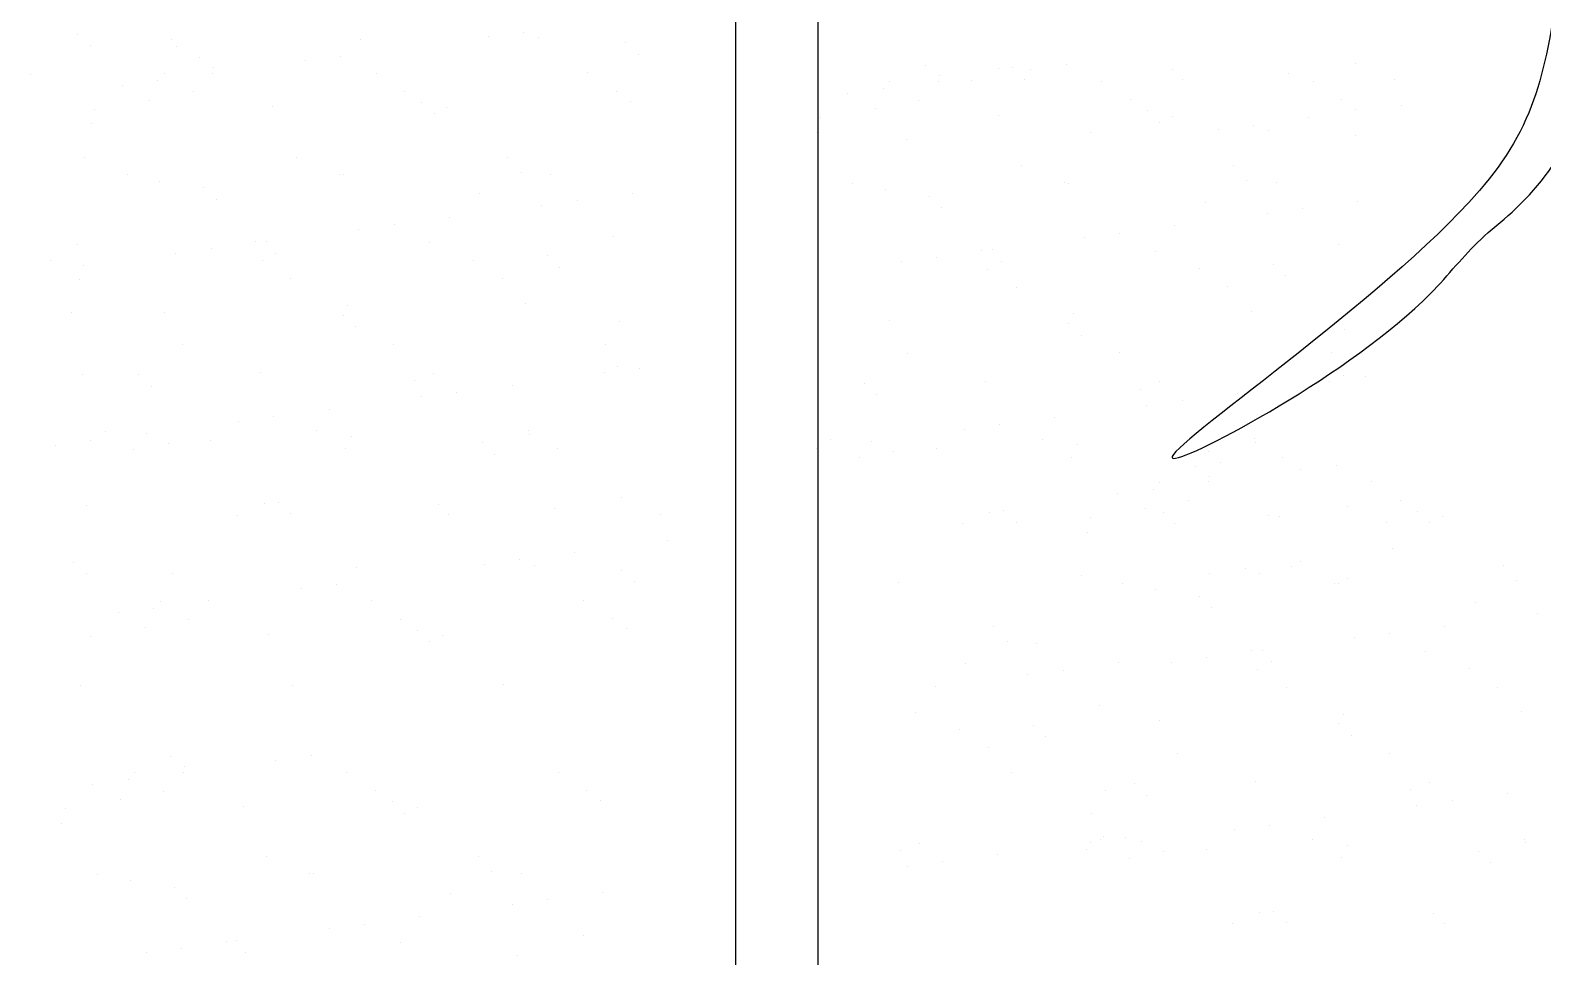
# Model space of a CAD drawing. Extents: x 109 to 4309, y -673 to 2245.
# Drawn here: x 2865.6 to 3310.6, y 599.9 to 872.6 of the extents above; entities that cross this region are included whole.
import ezdxf

# ---------------------------------------------------------------- set-up
doc = ezdxf.new("R2010")
doc.units = 0
doc.header["$MEASUREMENT"] = 0
doc.layers.add('STAIR', color=140, linetype='CONTINUOUS')
doc.layers.add('TREE', color=3, linetype='CONTINUOUS')

msp = doc.modelspace()

# ---------------------------------------------------------------- linework, layer by layer
at = {"layer": 'STAIR', "linetype": 'CONTINUOUS'}
for p, q in [((3073.16, 1146.65), (3073.16, 477.8)), ((3097.35, 1139.57), (3097.35, 470.73))]:
    msp.add_line(p, q, dxfattribs=at)
at = {"layer": 'TREE', "linetype": 'CONTINUOUS'}
for p, q in [((2879.64, 871.4), (2879.64, 871.4)), ((2883.32, 868.02), (2883.32, 868.02)), ((2907.11, 869.96), (2907.11, 869.96)), ((2908.73, 867.91), (2908.73, 867.91)), ((2962.75, 869.86), (2962.75, 869.86)), ((3000.37, 870.66), (3000.37, 870.66)), ((3010.78, 872.03), (3010.78, 872.03)), ((3015.1, 870.53), (3015.1, 870.53)), ((3040.88, 868.94), (3040.88, 868.94)), ((2915.54, 864.59), (2915.54, 864.59)), ((2946.54, 863.57), (2946.54, 863.57)), ((2956.95, 864.94), (2956.95, 864.94)), ((3044.56, 865.57), (3044.56, 865.57)), ((2865.6, 859.69), (2865.6, 859.69)), ((2905.07, 859.88), (2905.07, 859.88)), ((2919.37, 859.99), (2919.37, 859.99)), ((2919.62, 861.64), (2919.62, 861.64)), ((2967.35, 859.99), (2967.35, 859.99)), ((3029.63, 860.1), (3029.63, 860.1)), ((3129.05, 862.11), (3129.05, 862.11)), ((3133.12, 859.16), (3133.12, 859.16)), ((3150.46, 861.26), (3150.46, 861.26)), ((3154.51, 861.6), (3154.51, 861.6)), ((3160.04, 861.09), (3160.04, 861.09)), ((3170.45, 862.46), (3170.45, 862.46)), ((3201.62, 861.02), (3201.62, 861.02)), ((3235.72, 859.83), (3235.72, 859.83)), ((3255.64, 862.96), (3255.64, 862.96)), ((2892.7, 856.48), (2892.7, 856.48)), ((2903.11, 857.85), (2903.11, 857.85)), ((2913.5, 854.5), (2913.5, 854.5)), ((2975.78, 854.62), (2975.78, 854.62)), ((3038.07, 854.73), (3038.07, 854.73)), ((3116.61, 855.37), (3116.61, 855.37)), ((3118.57, 857.39), (3118.57, 857.39)), ((3132.87, 857.51), (3132.87, 857.51)), ((3142.46, 857.89), (3142.46, 857.89)), ((3158.2, 858.22), (3158.2, 858.22)), ((3180.85, 857.51), (3180.85, 857.51)), ((3204.75, 858), (3204.75, 858)), ((3243.14, 857.62), (3243.14, 857.62)), ((3267.03, 858.12), (3267.03, 858.12)), ((2900.72, 852.08), (2900.72, 852.08)), ((2936.96, 850.08), (2936.96, 850.08)), ((2980.75, 851.39), (2980.75, 851.39)), ((3042.14, 851.78), (3042.14, 851.78)), ((3106.2, 854), (3106.2, 854)), ((3127, 852.02), (3127, 852.02)), ((3189.29, 852.13), (3189.29, 852.13)), ((3251.57, 852.25), (3251.57, 852.25)), ((3268.96, 850.39), (3268.96, 850.39)), ((2884.61, 849.41), (2884.61, 849.41)), ((2984.44, 848.01), (2984.44, 848.01)), ((2988.13, 849.83), (2988.13, 849.83)), ((3098.11, 846.93), (3098.11, 846.93)), ((3114.23, 849.6), (3114.23, 849.6)), ((3150.47, 847.6), (3150.47, 847.6)), ((3194.26, 848.91), (3194.26, 848.91)), ((3201.63, 847.35), (3201.63, 847.35)), ((3241.79, 846.82), (3241.79, 846.82)), ((3255.65, 849.3), (3255.65, 849.3)), ((2883.62, 845.14), (2883.62, 845.14)), ((3097.13, 842.66), (3097.13, 842.66)), ((3177.5, 842.51), (3177.5, 842.51)), ((3197.94, 845.53), (3197.94, 845.53)), ((3215.12, 843.3), (3215.12, 843.3)), ((3225.53, 844.68), (3225.53, 844.68)), ((3229.85, 843.18), (3229.85, 843.18)), ((3255.63, 841.59), (3255.63, 841.59)), ((3123.48, 840.56), (3123.48, 840.56)), ((2881.58, 835.05), (2881.58, 835.05)), ((2943.86, 835.16), (2943.86, 835.16)), ((3006.15, 835.27), (3006.15, 835.27)), ((3157.37, 832.68), (3157.37, 832.68)), ((3219.65, 832.79), (3219.65, 832.79)), ((2894.17, 830.06), (2894.17, 830.06)), ((2903.72, 828.18), (2903.72, 828.18)), ((2956.46, 830.17), (2956.46, 830.17)), ((2957.73, 830.12), (2957.73, 830.12)), ((3010.09, 830.79), (3010.09, 830.79)), ((3018.74, 830.29), (3018.74, 830.29)), ((3223.59, 828.31), (3223.59, 828.31)), ((3232.24, 827.81), (3232.24, 827.81)), ((2916.66, 826.29), (2916.66, 826.29)), ((2997.87, 824.52), (2997.87, 824.52)), ((3042.76, 824.62), (3042.76, 824.62)), ((3107.68, 827.58), (3107.68, 827.58)), ((3117.22, 825.7), (3117.22, 825.7)), ((3130.17, 823.81), (3130.17, 823.81)), ((3169.96, 827.69), (3169.96, 827.69)), ((3171.24, 827.64), (3171.24, 827.64)), ((2920.35, 822.91), (2920.35, 822.91)), ((3016.09, 821.11), (3016.09, 821.11)), ((3026.5, 822.48), (3026.5, 822.48)), ((3133.85, 820.43), (3133.85, 820.43)), ((3211.38, 822.04), (3211.38, 822.04)), ((3240.01, 820), (3240.01, 820)), ((3256.27, 822.14), (3256.27, 822.14)), ((2972.67, 815.39), (2972.67, 815.39)), ((2988.93, 817.53), (2988.93, 817.53)), ((3202.43, 815.05), (3202.43, 815.05)), ((3229.6, 818.63), (3229.6, 818.63)), ((2931.95, 810.34), (2931.95, 810.34)), ((2935.09, 810.44), (2935.09, 810.44)), ((2962.26, 814.02), (2962.26, 814.02)), ((2983.11, 810.09), (2983.11, 810.09)), ((3037.13, 812.04), (3037.13, 812.04)), ((3175.76, 811.54), (3175.76, 811.54)), ((3186.17, 812.91), (3186.17, 812.91)), ((2879.6, 809.67), (2879.6, 809.67)), ((2908.42, 806.93), (2908.42, 806.93)), ((2918.83, 808.3), (2918.83, 808.3)), ((2937.75, 806.97), (2937.75, 806.97)), ((3017.78, 806.28), (3017.78, 806.28)), ((3132.34, 805.82), (3132.34, 805.82)), ((3145.45, 807.86), (3145.45, 807.86)), ((3148.6, 807.96), (3148.6, 807.96)), ((3196.61, 807.61), (3196.61, 807.61)), ((3250.63, 809.56), (3250.63, 809.56)), ((2871.53, 804.69), (2871.53, 804.69)), ((2881.26, 803.36), (2881.26, 803.36)), ((2933.81, 804.81), (2933.81, 804.81)), ((2996.09, 804.92), (2996.09, 804.92)), ((3021.47, 802.9), (3021.47, 802.9)), ((3121.93, 804.45), (3121.93, 804.45)), ((3147.31, 802.33), (3147.31, 802.33)), ((3151.25, 804.48), (3151.25, 804.48)), ((3209.6, 802.44), (3209.6, 802.44)), ((3231.28, 803.8), (3231.28, 803.8)), ((2879.96, 799.32), (2879.96, 799.32)), ((2942.25, 799.43), (2942.25, 799.43)), ((3004.53, 799.55), (3004.53, 799.55)), ((3155.75, 796.95), (3155.75, 796.95)), ((3218.03, 797.07), (3218.03, 797.07)), ((3234.97, 800.42), (3234.97, 800.42)), ((3011.35, 792.26), (3011.35, 792.26)), ((2877.63, 789.41), (2877.63, 789.41)), ((2904.98, 789.64), (2904.98, 789.64)), ((2957.66, 788.72), (2957.66, 788.72)), ((2958.99, 791.59), (2958.99, 791.59)), ((3172.5, 789.11), (3172.5, 789.11)), ((3224.85, 789.78), (3224.85, 789.78)), ((2961.34, 785.35), (2961.34, 785.35)), ((3038.87, 786.96), (3038.87, 786.96)), ((3118.48, 787.16), (3118.48, 787.16)), ((3171.16, 786.24), (3171.16, 786.24)), ((3252.37, 784.48), (3252.37, 784.48)), ((2910.33, 779.98), (2910.33, 779.98)), ((2972.61, 780.09), (2972.61, 780.09)), ((3034.89, 780.2), (3034.89, 780.2)), ((3174.85, 782.87), (3174.85, 782.87)), ((3123.83, 777.5), (3123.83, 777.5)), ((3186.11, 777.61), (3186.11, 777.61)), ((3248.39, 777.72), (3248.39, 777.72)), ((2880.86, 771.14), (2880.86, 771.14)), ((2897.53, 771.17), (2897.53, 771.17)), ((2933.21, 771.8), (2933.21, 771.8)), ((2984.37, 771.56), (2984.37, 771.56)), ((3034.53, 771.75), (3034.53, 771.75)), ((3038.39, 773.5), (3038.39, 773.5)), ((3044.94, 773.12), (3044.94, 773.12)), ((3251.89, 771.02), (3251.89, 771.02)), ((3258.45, 770.64), (3258.45, 770.64)), ((2901.22, 767.79), (2901.22, 767.79)), ((2978.74, 769.4), (2978.74, 769.4)), ((2991.11, 766.04), (2991.11, 766.04)), ((3007.37, 768.18), (3007.37, 768.18)), ((3111.04, 768.69), (3111.04, 768.69)), ((3146.71, 769.32), (3146.71, 769.32)), ((3192.25, 766.92), (3192.25, 766.92)), ((3197.87, 769.08), (3197.87, 769.08)), ((3220.87, 765.7), (3220.87, 765.7)), ((3248.04, 769.27), (3248.04, 769.27)), ((2953.53, 761.09), (2953.53, 761.09)), ((2980.7, 764.67), (2980.7, 764.67)), ((3114.72, 765.31), (3114.72, 765.31)), ((3194.2, 762.19), (3194.2, 762.19)), ((3204.61, 763.56), (3204.61, 763.56)), ((2926.86, 757.58), (2926.86, 757.58)), ((2937.27, 758.95), (2937.27, 758.95)), ((3167.04, 758.61), (3167.04, 758.61)), ((2887.68, 754.61), (2887.68, 754.61)), ((2899.7, 754), (2899.7, 754)), ((2949.96, 754.72), (2949.96, 754.72)), ((2960.25, 753.05), (2960.25, 753.05)), ((3012.25, 754.84), (3012.25, 754.84)), ((3012.61, 753.72), (3012.61, 753.72)), ((3101.18, 752.13), (3101.18, 752.13)), ((3140.37, 755.1), (3140.37, 755.1)), ((3150.78, 756.47), (3150.78, 756.47)), ((3163.47, 752.24), (3163.47, 752.24)), ((3225.75, 752.36), (3225.75, 752.36)), ((2873.03, 750.49), (2873.03, 750.49)), ((2883.44, 751.86), (2883.44, 751.86)), ((2896.12, 749.24), (2896.12, 749.24)), ((2906.24, 751.11), (2906.24, 751.11)), ((2918.62, 751.85), (2918.62, 751.85)), ((2958.4, 749.35), (2958.4, 749.35)), ((2998.65, 751.16), (2998.65, 751.16)), ((3002.34, 747.78), (3002.34, 747.78)), ((3020.68, 749.47), (3020.68, 749.47)), ((3096.94, 749.38), (3096.94, 749.38)), ((3113.2, 751.52), (3113.2, 751.52)), ((3119.74, 748.63), (3119.74, 748.63)), ((3132.12, 749.37), (3132.12, 749.37)), ((3173.76, 750.57), (3173.76, 750.57)), ((3212.15, 748.68), (3212.15, 748.68)), ((3226.11, 751.24), (3226.11, 751.24)), ((3109.62, 746.76), (3109.62, 746.76)), ((3171.9, 746.87), (3171.9, 746.87)), ((3208.49, 744.29), (3208.49, 744.29)), ((3215.84, 745.3), (3215.84, 745.3)), ((3234.18, 746.98), (3234.18, 746.98)), ((3239.48, 743.26), (3239.48, 743.26)), ((3249.89, 744.63), (3249.89, 744.63)), ((3198.01, 739.57), (3198.01, 739.57)), ((3212.32, 739.69), (3212.32, 739.69)), ((3212.56, 741.33), (3212.56, 741.33)), ((3260.3, 739.68), (3260.3, 739.68)), ((3039.65, 734.97), (3039.65, 734.97)), ((3185.65, 736.17), (3185.65, 736.17)), ((3196.06, 737.55), (3196.06, 737.55)), ((2882.12, 732.6), (2882.12, 732.6)), ((2926.48, 729.9), (2926.48, 729.9)), ((2934.47, 733.27), (2934.47, 733.27)), ((2938.53, 733.61), (2938.53, 733.61)), ((2942.21, 730.23), (2942.21, 730.23)), ((2985.63, 733.02), (2985.63, 733.02)), ((2988.76, 730.01), (2988.76, 730.01)), ((3019.74, 731.84), (3019.74, 731.84)), ((3051.04, 730.12), (3051.04, 730.12)), ((3147.97, 730.79), (3147.97, 730.79)), ((3152.03, 731.13), (3152.03, 731.13)), ((3193.67, 731.77), (3193.67, 731.77)), ((3199.13, 730.54), (3199.13, 730.54)), ((3206.45, 734.2), (3206.45, 734.2)), ((3253.15, 732.49), (3253.15, 732.49)), ((3268.73, 734.31), (3268.73, 734.31)), ((3273.7, 731.08), (3273.7, 731.08)), ((3139.98, 727.42), (3139.98, 727.42)), ((3155.72, 727.75), (3155.72, 727.75)), ((3177.56, 729.1), (3177.56, 729.1)), ((3202.26, 727.53), (3202.26, 727.53)), ((3229.91, 729.77), (3229.91, 729.77)), ((3233.24, 729.36), (3233.24, 729.36)), ((3264.55, 727.64), (3264.55, 727.64)), ((3277.39, 727.71), (3277.39, 727.71)), ((3281.07, 729.52), (3281.07, 729.52)), ((3052.97, 722.4), (3052.97, 722.4)), ((3176.57, 724.83), (3176.57, 724.83)), ((3009.55, 716.68), (3009.55, 716.68)), ((3025.81, 718.82), (3025.81, 718.82)), ((3266.48, 719.92), (3266.48, 719.92)), ((2878.4, 716.05), (2878.4, 716.05)), ((2882.09, 712.68), (2882.09, 712.68)), ((2907.5, 712.57), (2907.5, 712.57)), ((2961.51, 714.52), (2961.51, 714.52)), ((2999.14, 715.31), (2999.14, 715.31)), ((3013.87, 715.18), (3013.87, 715.18)), ((3039.64, 713.6), (3039.64, 713.6)), ((3212.64, 712.83), (3212.64, 712.83)), ((3223.05, 714.2), (3223.05, 714.2)), ((3227.37, 712.7), (3227.37, 712.7)), ((3236.81, 714.85), (3236.81, 714.85)), ((3239.31, 716.34), (3239.31, 716.34)), ((3299.09, 714.97), (3299.09, 714.97)), ((2945.3, 708.22), (2945.3, 708.22)), ((2955.71, 709.59), (2955.71, 709.59)), ((3043.33, 710.22), (3043.33, 710.22)), ((3121, 710.09), (3121, 710.09)), ((3175.02, 712.03), (3175.02, 712.03)), ((3187.12, 709.75), (3187.12, 709.75)), ((3196.66, 707.87), (3196.66, 707.87)), ((3249.4, 709.87), (3249.4, 709.87)), ((3250.68, 709.82), (3250.68, 709.82)), ((3253.14, 711.12), (3253.14, 711.12)), ((3303.03, 710.49), (3303.03, 710.49)), ((2903.83, 704.53), (2903.83, 704.53)), ((2918.14, 704.65), (2918.14, 704.65)), ((2966.12, 704.64), (2966.12, 704.64)), ((3028.4, 704.76), (3028.4, 704.76)), ((3209.61, 705.98), (3209.61, 705.98)), ((3290.82, 704.21), (3290.82, 704.21)), ((2891.47, 701.14), (2891.47, 701.14)), ((2901.88, 702.51), (2901.88, 702.51)), ((2912.27, 699.16), (2912.27, 699.16)), ((2974.55, 699.27), (2974.55, 699.27)), ((3036.83, 699.38), (3036.83, 699.38)), ((3213.3, 702.6), (3213.3, 702.6)), ((3309.04, 700.8), (3309.04, 700.8)), ((2899.49, 696.73), (2899.49, 696.73)), ((2935.73, 694.73), (2935.73, 694.73)), ((2979.52, 696.05), (2979.52, 696.05)), ((2986.89, 694.49), (2986.89, 694.49)), ((3040.91, 696.43), (3040.91, 696.43)), ((3149.13, 697.05), (3149.13, 697.05)), ((3265.62, 695.09), (3265.62, 695.09)), ((3281.87, 697.23), (3281.87, 697.23)), ((2883.38, 694.06), (2883.38, 694.06)), ((2983.21, 692.67), (2983.21, 692.67)), ((3153.07, 692.57), (3153.07, 692.57)), ((3161.72, 692.06), (3161.72, 692.06)), ((3224.9, 690.03), (3224.9, 690.03)), ((3228.04, 690.14), (3228.04, 690.14)), ((3255.2, 693.71), (3255.2, 693.71)), ((3140.86, 686.3), (3140.86, 686.3)), ((3185.75, 686.4), (3185.75, 686.4)), ((3201.37, 686.63), (3201.37, 686.63)), ((3211.78, 688), (3211.78, 688)), ((3230.7, 686.66), (3230.7, 686.66)), ((3276.06, 689.79), (3276.06, 689.79)), ((3159.08, 682.89), (3159.08, 682.89)), ((3169.49, 684.26), (3169.49, 684.26)), ((3226.76, 684.5), (3226.76, 684.5)), ((3289.04, 684.61), (3289.04, 684.61)), ((2880.35, 679.7), (2880.35, 679.7)), ((2942.63, 679.81), (2942.63, 679.81)), ((3004.91, 679.93), (3004.91, 679.93)), ((3131.91, 679.31), (3131.91, 679.31)), ((3235.19, 679.13), (3235.19, 679.13)), ((3297.47, 679.24), (3297.47, 679.24)), ((3180.11, 673.82), (3180.11, 673.82)), ((3126.1, 671.87), (3126.1, 671.87)), ((3160.76, 668.06), (3160.76, 668.06)), ((3197.92, 669.34), (3197.92, 669.34)), ((3250.6, 668.42), (3250.6, 668.42)), ((3251.94, 671.28), (3251.94, 671.28)), ((3304.29, 671.95), (3304.29, 671.95)), ((3139.08, 666.7), (3139.08, 666.7)), ((3164.45, 664.68), (3164.45, 664.68)), ((3254.29, 665.04), (3254.29, 665.04)), ((2906.85, 658.71), (2906.85, 658.71)), ((2948.26, 659.05), (2948.26, 659.05)), ((3147.51, 661.33), (3147.51, 661.33)), ((3203.27, 659.67), (3203.27, 659.67)), ((3265.55, 659.78), (3265.55, 659.78)), ((2910.93, 655.75), (2910.93, 655.75)), ((2937.85, 657.68), (2937.85, 657.68)), ((2884.01, 650.6), (2884.01, 650.6)), ((2894.42, 651.97), (2894.42, 651.97)), ((2896.38, 653.99), (2896.38, 653.99)), ((2910.68, 654.11), (2910.68, 654.11)), ((2958.66, 654.1), (2958.66, 654.1)), ((3020.94, 654.22), (3020.94, 654.22)), ((3154.33, 654.03), (3154.33, 654.03)), ((3190.48, 650.86), (3190.48, 650.86)), ((3226.16, 651.5), (3226.16, 651.5)), ((3277.32, 651.25), (3277.32, 651.25)), ((2892.04, 646.19), (2892.04, 646.19)), ((2904.81, 648.62), (2904.81, 648.62)), ((2967.1, 648.73), (2967.1, 648.73)), ((2972.06, 645.51), (2972.06, 645.51)), ((3029.38, 648.84), (3029.38, 648.84)), ((3033.45, 645.89), (3033.45, 645.89)), ((3181.85, 648.73), (3181.85, 648.73)), ((3194.17, 647.49), (3194.17, 647.49)), ((3271.69, 649.1), (3271.69, 649.1)), ((3284.05, 645.73), (3284.05, 645.73)), ((3300.31, 647.87), (3300.31, 647.87)), ((2875.92, 643.52), (2875.92, 643.52)), ((2928.27, 644.19), (2928.27, 644.19)), ((2975.75, 642.13), (2975.75, 642.13)), ((2979.44, 643.95), (2979.44, 643.95)), ((3177.88, 641.98), (3177.88, 641.98)), ((3273.64, 644.36), (3273.64, 644.36)), ((2874.93, 639.25), (2874.93, 639.25)), ((3219.81, 637.27), (3219.81, 637.27)), ((3230.22, 638.64), (3230.22, 638.64)), ((3246.48, 640.78), (3246.48, 640.78)), ((3127.36, 633.34), (3127.36, 633.34)), ((3177.52, 633.53), (3177.52, 633.53)), ((3180.63, 634.31), (3180.63, 634.31)), ((3181.37, 635.28), (3181.37, 635.28)), ((3187.93, 634.9), (3187.93, 634.9)), ((3192.64, 633.7), (3192.64, 633.7)), ((3242.91, 634.42), (3242.91, 634.42)), ((3253.2, 632.75), (3253.2, 632.75)), ((3305.19, 634.53), (3305.19, 634.53)), ((3305.55, 633.41), (3305.55, 633.41)), ((2935.18, 629.27), (2935.18, 629.27)), ((2997.46, 629.39), (2997.46, 629.39)), ((3121.73, 631.18), (3121.73, 631.18)), ((3134.09, 627.81), (3134.09, 627.81)), ((3150.35, 629.96), (3150.35, 629.96)), ((3176.38, 631.56), (3176.38, 631.56)), ((3189.06, 628.93), (3189.06, 628.93)), ((3199.18, 630.8), (3199.18, 630.8)), ((3211.57, 631.54), (3211.57, 631.54)), ((3251.34, 629.05), (3251.34, 629.05)), ((3291.6, 630.85), (3291.6, 630.85)), ((2885.48, 624.17), (2885.48, 624.17)), ((2947.77, 624.29), (2947.77, 624.29)), ((2949.05, 624.24), (2949.05, 624.24)), ((3001.4, 624.91), (3001.4, 624.91)), ((3010.05, 624.4), (3010.05, 624.4)), ((3123.68, 626.44), (3123.68, 626.44)), ((3295.28, 627.48), (3295.28, 627.48)), ((2895.03, 622.29), (2895.03, 622.29)), ((2907.97, 620.4), (2907.97, 620.4)), ((2989.18, 618.63), (2989.18, 618.63)), ((3034.08, 618.73), (3034.08, 618.73)), ((2911.66, 617.02), (2911.66, 617.02)), ((3007.41, 615.22), (3007.41, 615.22)), ((3017.82, 616.59), (3017.82, 616.59)), ((2980.24, 611.65), (2980.24, 611.65)), ((3227.42, 612.96), (3227.42, 612.96)), ((3231.47, 613.3), (3231.47, 613.3)), ((3235.16, 609.92), (3235.16, 609.92)), ((3278.58, 612.72), (3278.58, 612.72)), ((2953.57, 608.14), (2953.57, 608.14)), ((2963.98, 609.51), (2963.98, 609.51)), ((3028.44, 606.16), (3028.44, 606.16)), ((3219.42, 609.59), (3219.42, 609.59)), ((3281.71, 609.7), (3281.71, 609.7)), ((2899.73, 601.05), (2899.73, 601.05)), ((2910.14, 602.42), (2910.14, 602.42)), ((2923.26, 604.45), (2923.26, 604.45)), ((2926.4, 604.56), (2926.4, 604.56)), ((2929.06, 601.08), (2929.06, 601.08)), ((2974.42, 604.21), (2974.42, 604.21)), ((3009.09, 600.39), (3009.09, 600.39))]:
    msp.add_line(p, q, dxfattribs=at)
at = {"layer": 'TREE'}
msp.add_spline([(3259.35, 880.64), (3278.97, 894.02), (3295.96, 913.81), (3308.7, 932.19), (3312.94, 920.88), (3314.36, 881.3), (3307.28, 850.2), (3288.88, 821.92), (3202.01, 746.56), (3277.56, 795.06), (3292.4, 811.05), (3301.62, 819.1), (3318.6, 841.71), (3332.76, 895.43), (3346.21, 912.08), (3363.43, 905.63), (3386.54, 889.78), (3406.36, 824.75), (3407.77, 817.68), (3402.11, 773.86), (3390.79, 721.56), (3383.71, 684.8), (3383.71, 681.97), (3390.79, 701.76), (3407.77, 762.55), (3414.85, 795.06), (3416.27, 800.72), (3429, 799.31), (3434.67, 800.72), (3443.16, 779.51), (3443.16, 744.17), (3448.82, 766.79), (3448.82, 785.17), (3450.23, 804.96), (3460.14, 800.72), (3465.8, 783.76), (3465.8, 737.11), (3460.14, 724.38), (3470.05, 735.69), (3477.13, 734.28), (3492.7, 704.59), (3498.36, 691.87), (3513.93, 653.7), (3498.36, 715.9), (3489.87, 754.07), (3488.45, 802.13), (3491.28, 831.82), (3489.87, 827.58), (3491.28, 831.82), (3516.76, 826.16), (3540.82, 804.96), (3559.22, 749.83), (3580.45, 683.39), (3593.19, 642.39), (3615.84, 609.88), (3639.9, 602.81), (3629.99, 608.46), (3611.59, 615.53), (3601.68, 628.26), (3588.94, 691.87), (3576.2, 762.55), (3537.99, 848.78), (3513.93, 865.75), (3511.1, 872.81), (3529.5, 892.61), (3579.04, 892.61), (3603.1, 888.37), (3631.41, 851.61), (3631.41, 850.2), (3644.14, 790.82), (3639.9, 840.3), (3638.48, 865.75), (3621.5, 885.54), (3579.04, 910.98), (3518.17, 925.12), (3418.11, 939.74), (3428.26, 998.04), (3533.74, 960.46), (3563.47, 956.22), (3583.28, 956.22), (3562.05, 959.05), (3546.48, 961.87), (3530.91, 968.94), (3516.76, 977.42), (3505.44, 1000.04)], degree=3, dxfattribs=at)

doc.saveas('drawing.dxf')
